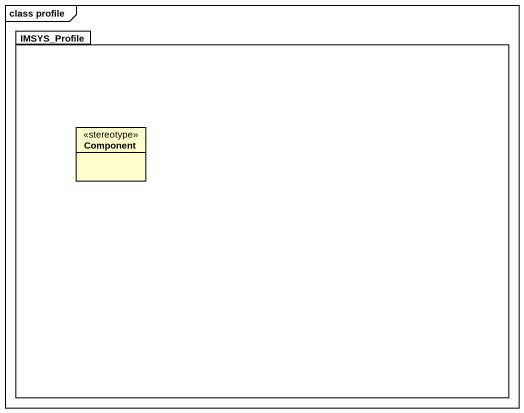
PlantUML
@startuml
mainframe class profile
hide circle
hide empty members
package IMSYS_Profile {
  class "Component" as Component_ <<stereotype>>
}
@enduml
